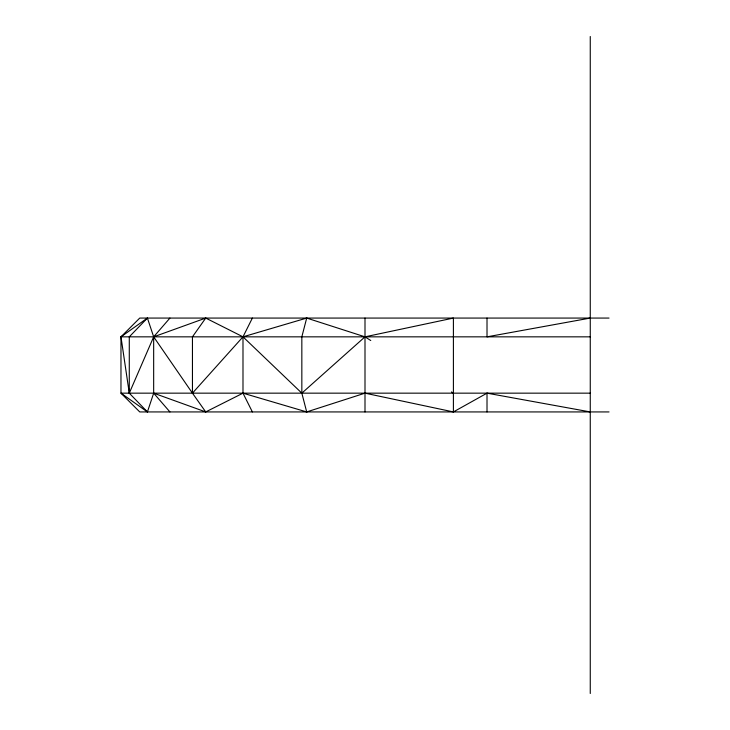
<?xml version="1.0" encoding="UTF-8"?>
<svg xmlns="http://www.w3.org/2000/svg" width="730" height="730" viewBox="0 0 730 730"><rect width="100%" height="100%" fill="white"/><g stroke="black" fill="none" stroke-linecap="round" stroke-linejoin="round"><path stroke-width="1.09" d="M370.767 340.518L365 336.84L306.7 318.07L301.837 336.84L301.837 393.16L306.7 411.93L365 393.16L453.403 411.93L487.01 393.16L590.26 411.93M590.26 393.16L120.97 393.16L147.414 411.93L153.665 393.16L153.665 336.84L147.414 318.07L120.97 336.84L120.97 393.16L139.74 411.93L609.03 411.93M252.37 318.07L242.99 336.84L192.446 393.16L205.723 411.93L242.99 393.16L306.7 411.93M453.403 411.93L453.403 318.07L365 336.84L301.837 393.16L242.99 336.84L205.723 318.07L192.446 336.84L192.446 393.16L153.665 336.84L169.926 318.07M147.414 318.07L129.283 336.84L129.283 393.16L147.414 411.93M205.723 318.07L153.665 336.84L129.283 393.16L120.97 336.84L139.74 318.07L609.03 318.07M306.7 318.07L242.99 336.84L242.99 393.16L252.37 411.93M590.26 318.07L487.01 336.84L487.01 318.07M120.97 336.84L590.26 336.84M205.723 411.93L153.665 393.16L169.926 411.93M451.478 391.937L453.403 393.16M590.26 36.5L590.26 693.5M487.01 393.16L487.01 411.93M365 318.07L365 411.93"/></g></svg>
